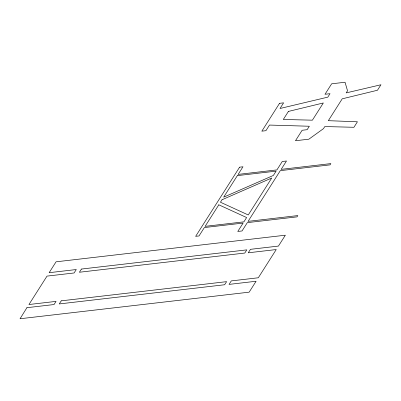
<?xml version="1.0" encoding="UTF-8"?>
<svg xmlns="http://www.w3.org/2000/svg" width="401" height="401" viewBox="0 0 401 401"><rect width="100%" height="100%" fill="white"/><g stroke="black" fill="none" stroke-linecap="round" stroke-linejoin="round"><path stroke-width="0.6" d="M26.912 307.692L20.05 318.75L249.161 292.164L256.089 281.256L229.076 284.394L231.292 280.906L258.304 277.768L276.234 249.557L248.254 252.8L250.465 249.327L278.439 246.079L285.352 235.207L56.06 261.818L49.153 272.69L76.28 269.542L74.1 272.971L47.012 276.114L28.957 304.524L56.045 301.382L54.035 304.544L26.912 307.692M61.223 300.845L59.258 303.938L224.64 284.745L226.605 281.652L61.223 300.845M81.418 269.061L79.398 272.244L244.78 253.051L246.8 249.868L81.418 269.061M279.542 103.323L261.848 131.167L265.908 130.696L269.492 125.062L309.321 126.245L307.136 129.688L302.128 130.27L295.477 140.736L308.86 139.187L323.462 128.661L324.8 126.561L353.928 127.282L357.421 121.789L328.334 120.681L342.223 98.821L377.461 90.25L380.95 84.756L346.193 92.892L347.527 90.791L345.04 82.25L331.657 83.804L325.005 94.27L330.008 93.689L327.823 97.137L280.018 108.491L283.602 102.851L279.542 103.323M239.597 167.177L195.648 236.339L199.026 235.943L204.355 227.562L243.111 223.066L237.783 231.447L242.039 230.956L247.327 222.635L297.001 216.871L297.818 215.588L248.079 221.357L280.299 170.646L330.043 164.871L330.85 163.603L281.171 169.367L286.484 161.007L282.254 161.498L276.911 169.904L238.129 174.405L242.971 166.786L239.597 167.177M218.811 204.806L205.122 226.349L243.883 221.853L246.62 217.542L218.811 204.806M222.024 199.753L220.45 202.229L248.259 214.966L271.733 178.019L222.024 199.753M237.352 175.628L223.663 197.172L273.372 175.443L276.109 171.132L237.352 175.628M288.424 111.423L283.307 119.468L312.394 120.18L323.331 102.967L288.424 111.423"/></g></svg>
